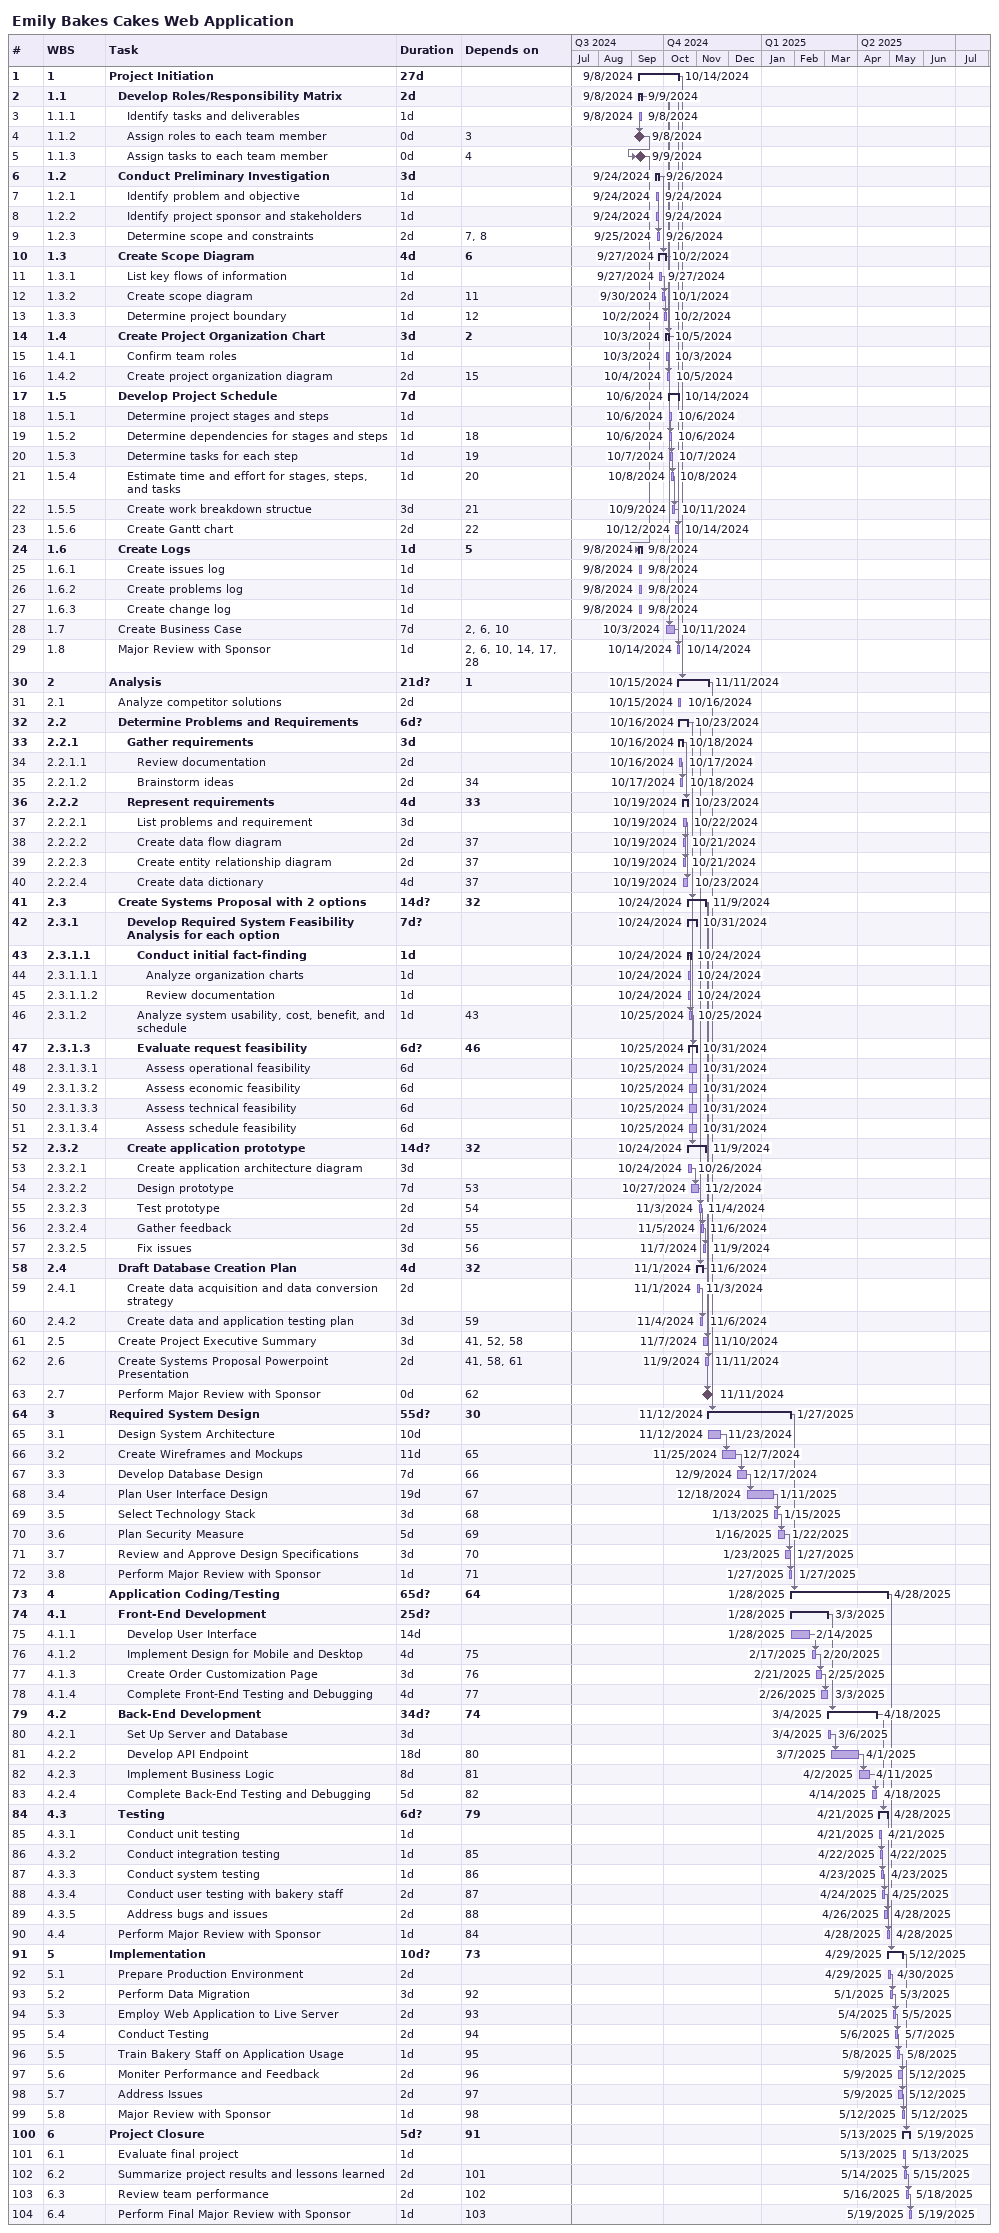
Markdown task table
Emily Bakes Cakes Web Application

| ID | WBS | Task | Duration | Start | Finish | Predecessors |
|---|---|---|---|---|---|---|
| 1 | 1 | **Project Initiation** | 27d | 2024-09-08 | 2024-10-14 |  |
| 2 | 1.1 | **Develop Roles/Responsibility Matrix** | 2d | 2024-09-08 | 2024-09-09 |  |
| 3 | 1.1.1 | Identify tasks and deliverables | 1d | 2024-09-08 | 2024-09-08 |  |
| 4 | 1.1.2 | Assign roles to each team member | 0d | 2024-09-08 | 2024-09-08 | 3 |
| 5 | 1.1.3 | Assign tasks to each team member | 0d | 2024-09-09 | 2024-09-09 | 4 |
| 6 | 1.2 | **Conduct Preliminary Investigation** | 3d | 2024-09-24 | 2024-09-26 |  |
| 7 | 1.2.1 | Identify problem and objective | 1d | 2024-09-24 | 2024-09-24 |  |
| 8 | 1.2.2 | Identify project sponsor and stakeholders | 1d | 2024-09-24 | 2024-09-24 |  |
| 9 | 1.2.3 | Determine scope and constraints | 2d | 2024-09-25 | 2024-09-26 | 7, 8 |
| 10 | 1.3 | **Create Scope Diagram** | 4d | 2024-09-27 | 2024-10-02 | 6 |
| 11 | 1.3.1 | List key flows of information | 1d | 2024-09-27 | 2024-09-27 |  |
| 12 | 1.3.2 | Create scope diagram | 2d | 2024-09-30 | 2024-10-01 | 11 |
| 13 | 1.3.3 | Determine project boundary | 1d | 2024-10-02 | 2024-10-02 | 12 |
| 14 | 1.4 | **Create Project Organization Chart** | 3d | 2024-10-03 | 2024-10-05 | 2 |
| 15 | 1.4.1 | Confirm team roles | 1d | 2024-10-03 | 2024-10-03 |  |
| 16 | 1.4.2 | Create project organization diagram | 2d | 2024-10-04 | 2024-10-05 | 15 |
| 17 | 1.5 | **Develop Project Schedule** | 7d | 2024-10-06 | 2024-10-14 |  |
| 18 | 1.5.1 | Determine project stages and steps | 1d | 2024-10-06 | 2024-10-06 |  |
| 19 | 1.5.2 | Determine dependencies for stages and steps | 1d | 2024-10-06 | 2024-10-06 | 18 |
| 20 | 1.5.3 | Determine tasks for each step | 1d | 2024-10-07 | 2024-10-07 | 19 |
| 21 | 1.5.4 | Estimate time and effort for stages, steps, and tasks | 1d | 2024-10-08 | 2024-10-08 | 20 |
| 22 | 1.5.5 | Create work breakdown structue | 3d | 2024-10-09 | 2024-10-11 | 21 |
| 23 | 1.5.6 | Create Gantt chart | 2d | 2024-10-12 | 2024-10-14 | 22 |
| 24 | 1.6 | **Create Logs** | 1d | 2024-09-08 | 2024-09-08 | 5 |
| 25 | 1.6.1 | Create issues log | 1d | 2024-09-08 | 2024-09-08 |  |
| 26 | 1.6.2 | Create problems log | 1d | 2024-09-08 | 2024-09-08 |  |
| 27 | 1.6.3 | Create change log | 1d | 2024-09-08 | 2024-09-08 |  |
| 28 | 1.7 | Create Business Case | 7d | 2024-10-03 | 2024-10-11 | 2, 6, 10 |
| 29 | 1.8 | Major Review with Sponsor | 1d | 2024-10-14 | 2024-10-14 | 2, 6, 10, 14, 17, 28 |
| 30 | 2 | **Analysis** | 21d? | 2024-10-15 | 2024-11-11 | 1 |
| 31 | 2.1 | Analyze competitor solutions | 2d | 2024-10-15 | 2024-10-16 |  |
| 32 | 2.2 | **Determine Problems and Requirements** | 6d? | 2024-10-16 | 2024-10-23 |  |
| 33 | 2.2.1 | **Gather requirements** | 3d | 2024-10-16 | 2024-10-18 |  |
| 34 | 2.2.1.1 | Review documentation | 2d | 2024-10-16 | 2024-10-17 |  |
| 35 | 2.2.1.2 | Brainstorm ideas | 2d | 2024-10-17 | 2024-10-18 | 34 |
| 36 | 2.2.2 | **Represent requirements** | 4d | 2024-10-19 | 2024-10-23 | 33 |
| 37 | 2.2.2.1 | List problems and requirement | 3d | 2024-10-19 | 2024-10-22 |  |
| 38 | 2.2.2.2 | Create data flow diagram | 2d | 2024-10-19 | 2024-10-21 | 37 |
| 39 | 2.2.2.3 | Create entity relationship diagram | 2d | 2024-10-19 | 2024-10-21 | 37 |
| 40 | 2.2.2.4 | Create data dictionary | 4d | 2024-10-19 | 2024-10-23 | 37 |
| 41 | 2.3 | **Create Systems Proposal with 2 options** | 14d? | 2024-10-24 | 2024-11-09 | 32 |
| 42 | 2.3.1 | **Develop Required System Feasibility Analysis for each option** | 7d? | 2024-10-24 | 2024-10-31 |  |
| 43 | 2.3.1.1 | **Conduct initial fact-finding** | 1d | 2024-10-24 | 2024-10-24 |  |
| 44 | 2.3.1.1.1 | Analyze organization charts | 1d | 2024-10-24 | 2024-10-24 |  |
| 45 | 2.3.1.1.2 | Review documentation | 1d | 2024-10-24 | 2024-10-24 |  |
| 46 | 2.3.1.2 | Analyze system usability, cost, benefit, and schedule | 1d | 2024-10-25 | 2024-10-25 | 43 |
| 47 | 2.3.1.3 | **Evaluate request feasibility** | 6d? | 2024-10-25 | 2024-10-31 | 46 |
| 48 | 2.3.1.3.1 | Assess operational feasibility | 6d | 2024-10-25 | 2024-10-31 |  |
| 49 | 2.3.1.3.2 | Assess economic feasibility | 6d | 2024-10-25 | 2024-10-31 |  |
| 50 | 2.3.1.3.3 | Assess technical feasibility | 6d | 2024-10-25 | 2024-10-31 |  |
| 51 | 2.3.1.3.4 | Assess schedule feasibility | 6d | 2024-10-25 | 2024-10-31 |  |
| 52 | 2.3.2 | **Create application prototype** | 14d? | 2024-10-24 | 2024-11-09 | 32 |
| 53 | 2.3.2.1 | Create application architecture diagram | 3d | 2024-10-24 | 2024-10-26 |  |
| 54 | 2.3.2.2 | Design prototype | 7d | 2024-10-27 | 2024-11-02 | 53 |
| 55 | 2.3.2.3 | Test prototype | 2d | 2024-11-03 | 2024-11-04 | 54 |
| 56 | 2.3.2.4 | Gather feedback | 2d | 2024-11-05 | 2024-11-06 | 55 |
| 57 | 2.3.2.5 | Fix issues | 3d | 2024-11-07 | 2024-11-09 | 56 |
| 58 | 2.4 | **Draft Database Creation Plan** | 4d | 2024-11-01 | 2024-11-06 | 32 |
| 59 | 2.4.1 | Create data acquisition and data conversion strategy | 2d | 2024-11-01 | 2024-11-03 |  |
| 60 | 2.4.2 | Create data and application testing plan | 3d | 2024-11-04 | 2024-11-06 | 59 |
| 61 | 2.5 | Create Project Executive Summary | 3d | 2024-11-07 | 2024-11-10 | 41, 52, 58 |
| 62 | 2.6 | Create Systems Proposal Powerpoint Presentation | 2d | 2024-11-09 | 2024-11-11 | 41, 58, 61 |
| 63 | 2.7 | Perform Major Review with Sponsor | 0d | 2024-11-11 | 2024-11-11 | 62 |
| 64 | 3 | **Required System Design** | 55d? | 2024-11-12 | 2025-01-27 | 30 |
| 65 | 3.1 | Design System Architecture | 10d | 2024-11-12 | 2024-11-23 |  |
| 66 | 3.2 | Create Wireframes and Mockups | 11d | 2024-11-25 | 2024-12-07 | 65 |
| 67 | 3.3 | Develop Database Design | 7d | 2024-12-09 | 2024-12-17 | 66 |
| 68 | 3.4 | Plan User Interface Design | 19d | 2024-12-18 | 2025-01-11 | 67 |
| 69 | 3.5 | Select Technology Stack | 3d | 2025-01-13 | 2025-01-15 | 68 |
| 70 | 3.6 | Plan Security Measure | 5d | 2025-01-16 | 2025-01-22 | 69 |
| 71 | 3.7 | Review and Approve Design Specifications | 3d | 2025-01-23 | 2025-01-27 | 70 |
| 72 | 3.8 | Perform Major Review with Sponsor | 1d | 2025-01-27 | 2025-01-27 | 71 |
| 73 | 4 | **Application Coding/Testing** | 65d? | 2025-01-28 | 2025-04-28 | 64 |
| 74 | 4.1 | **Front-End Development** | 25d? | 2025-01-28 | 2025-03-03 |  |
| 75 | 4.1.1 | Develop User Interface | 14d | 2025-01-28 | 2025-02-14 |  |
| 76 | 4.1.2 | Implement Design for Mobile and Desktop | 4d | 2025-02-17 | 2025-02-20 | 75 |
| 77 | 4.1.3 | Create Order Customization Page | 3d | 2025-02-21 | 2025-02-25 | 76 |
| 78 | 4.1.4 | Complete Front-End Testing and Debugging | 4d | 2025-02-26 | 2025-03-03 | 77 |
| 79 | 4.2 | **Back-End Development** | 34d? | 2025-03-04 | 2025-04-18 | 74 |
| 80 | 4.2.1 | Set Up Server and Database | 3d | 2025-03-04 | 2025-03-06 |  |
| 81 | 4.2.2 | Develop API Endpoint | 18d | 2025-03-07 | 2025-04-01 | 80 |
| 82 | 4.2.3 | Implement Business Logic | 8d | 2025-04-02 | 2025-04-11 | 81 |
| 83 | 4.2.4 | Complete Back-End Testing and Debugging | 5d | 2025-04-14 | 2025-04-18 | 82 |
| 84 | 4.3 | **Testing** | 6d? | 2025-04-21 | 2025-04-28 | 79 |
| 85 | 4.3.1 | Conduct unit testing | 1d | 2025-04-21 | 2025-04-21 |  |
| 86 | 4.3.2 | Conduct integration testing | 1d | 2025-04-22 | 2025-04-22 | 85 |
| 87 | 4.3.3 | Conduct system testing | 1d | 2025-04-23 | 2025-04-23 | 86 |
| 88 | 4.3.4 | Conduct user testing with bakery staff | 2d | 2025-04-24 | 2025-04-25 | 87 |
| 89 | 4.3.5 | Address bugs and issues | 2d | 2025-04-26 | 2025-04-28 | 88 |
| 90 | 4.4 | Perform Major Review with Sponsor | 1d | 2025-04-28 | 2025-04-28 | 84 |
| 91 | 5 | **Implementation** | 10d? | 2025-04-29 | 2025-05-12 | 73 |
| 92 | 5.1 | Prepare Production Environment | 2d | 2025-04-29 | 2025-04-30 |  |
| 93 | 5.2 | Perform Data Migration | 3d | 2025-05-01 | 2025-05-03 | 92 |
| 94 | 5.3 | Employ Web Application to Live Server | 2d | 2025-05-04 | 2025-05-05 | 93 |
| 95 | 5.4 | Conduct Testing | 2d | 2025-05-06 | 2025-05-07 | 94 |
| 96 | 5.5 | Train Bakery Staff on Application Usage | 1d | 2025-05-08 | 2025-05-08 | 95 |
| 97 | 5.6 | Moniter Performance and Feedback | 2d | 2025-05-09 | 2025-05-12 | 96 |
| 98 | 5.7 | Address Issues | 2d | 2025-05-09 | 2025-05-12 | 97 |
| 99 | 5.8 | Major Review with Sponsor | 1d | 2025-05-12 | 2025-05-12 | 98 |
| 100 | 6 | **Project Closure** | 5d? | 2025-05-13 | 2025-05-19 | 91 |
| 101 | 6.1 | Evaluate final project | 1d | 2025-05-13 | 2025-05-13 |  |
| 102 | 6.2 | Summarize project results and lessons learned | 2d | 2025-05-14 | 2025-05-15 | 101 |
| 103 | 6.3 | Review team performance | 2d | 2025-05-16 | 2025-05-18 | 102 |
| 104 | 6.4 | Perform Final Major Review with Sponsor | 1d | 2025-05-19 | 2025-05-19 | 103 |
